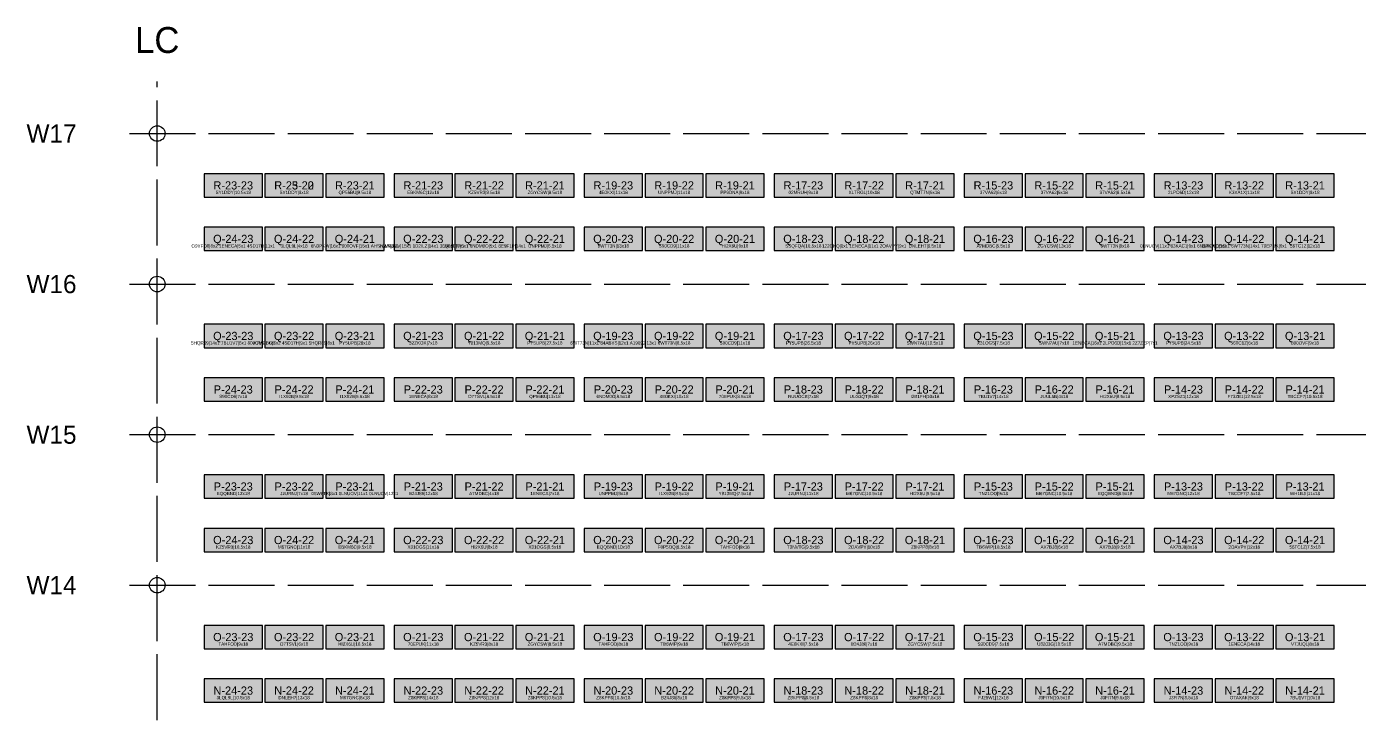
# Model space of a CAD drawing. Header units: metres. Extents: x 0 to 111, y -140 to 53.
# Drawn here: x 0.02 to 25.69, y -28.19 to -14.94 of the extents above; entities that cross this region are included whole.
import ezdxf
from ezdxf.enums import TextEntityAlignment as Align

# ---------------------------------------------------------------- set-up
doc = ezdxf.new("R2010")
doc.units = ezdxf.units.M
doc.linetypes.add('DASHED', pattern=[1.524, 1.27, -0.254])
for name, color, linetype in [('CROSS_AISLES', 4, 'Continuous'), ('LABELS', 7, 'Continuous'), ('RACK_L2', 7, 'Continuous'), ('STOCK_ONLY', 254, 'Continuous'), ('SUPPORT_POINTS', 8, 'Continuous'), ('WALKWAYS', 8, 'Continuous'), ('ZONE_A', 1, 'Continuous'), ('ZONE_B', 30, 'Continuous'), ('ZONE_C', 5, 'Continuous')]:
    doc.layers.add(name, color=color, linetype=linetype)

msp = doc.modelspace()

# ---------------------------------------------------------------- hatches: boundary and pattern name
at = {"layer": 'STOCK_ONLY'}
for points in [[(4.61, -18.226), (5.732, -18.226), (5.732, -17.775), (4.61, -17.775)], [(7.099, -18.226), (8.221, -18.226), (8.221, -17.775), (7.099, -17.775)], [(8.27, -18.226), (9.392, -18.226), (9.392, -17.775), (8.27, -17.775)], [(9.441, -18.226), (10.564, -18.226), (10.564, -17.775), (9.441, -17.775)], [(10.759, -18.226), (11.881, -18.226), (11.881, -17.775), (10.759, -17.775)], [(11.93, -18.226), (13.052, -18.226), (13.052, -17.775), (11.93, -17.775)], [(14.419, -18.226), (15.541, -18.226), (15.541, -17.775), (14.419, -17.775)], [(15.59, -18.226), (16.712, -18.226), (16.712, -17.775), (15.59, -17.775)], [(16.761, -18.226), (17.884, -18.226), (17.884, -17.775), (16.761, -17.775)], [(18.079, -18.226), (19.201, -18.226), (19.201, -17.775), (18.079, -17.775)], [(19.25, -18.226), (20.372, -18.226), (20.372, -17.775), (19.25, -17.775)], [(22.91, -18.226), (24.032, -18.226), (24.032, -17.775), (22.91, -17.775)], [(24.081, -18.226), (25.204, -18.226), (25.204, -17.775), (24.081, -17.775)], [(3.439, -19.257), (4.561, -19.257), (4.561, -18.806), (3.439, -18.806)], [(4.61, -19.257), (5.732, -19.257), (5.732, -18.806), (4.61, -18.806)], [(5.781, -19.257), (6.904, -19.257), (6.904, -18.806), (5.781, -18.806)], [(7.099, -19.257), (8.221, -19.257), (8.221, -18.806), (7.099, -18.806)], [(8.27, -19.257), (9.392, -19.257), (9.392, -18.806), (8.27, -18.806)], [(10.759, -19.257), (11.881, -19.257), (11.881, -18.806), (10.759, -18.806)], [(11.93, -19.257), (13.052, -19.257), (13.052, -18.806), (11.93, -18.806)], [(13.101, -19.257), (14.224, -19.257), (14.224, -18.806), (13.101, -18.806)], [(14.419, -19.257), (15.541, -19.257), (15.541, -18.806), (14.419, -18.806)], [(15.59, -19.257), (16.712, -19.257), (16.712, -18.806), (15.59, -18.806)], [(19.25, -19.257), (20.372, -19.257), (20.372, -18.806), (19.25, -18.806)], [(20.421, -19.257), (21.544, -19.257), (21.544, -18.806), (20.421, -18.806)], [(21.739, -19.257), (22.861, -19.257), (22.861, -18.806), (21.739, -18.806)], [(24.081, -19.257), (25.204, -19.257), (25.204, -18.806), (24.081, -18.806)], [(3.439, -21.126), (4.561, -21.126), (4.561, -20.675), (3.439, -20.675)], [(7.099, -21.126), (8.221, -21.126), (8.221, -20.675), (7.099, -20.675)], [(10.759, -21.126), (11.881, -21.126), (11.881, -20.675), (10.759, -20.675)], [(13.101, -21.126), (14.224, -21.126), (14.224, -20.675), (13.101, -20.675)], [(16.761, -21.126), (17.884, -21.126), (17.884, -20.675), (16.761, -20.675)], [(19.25, -21.126), (20.372, -21.126), (20.372, -20.675), (19.25, -20.675)], [(20.421, -21.126), (21.544, -21.126), (21.544, -20.675), (20.421, -20.675)], [(24.081, -21.126), (25.204, -21.126), (25.204, -20.675), (24.081, -20.675)], [(3.439, -22.157), (4.561, -22.157), (4.561, -21.706), (3.439, -21.706)], [(4.61, -22.157), (5.732, -22.157), (5.732, -21.706), (4.61, -21.706)], [(7.099, -22.157), (8.221, -22.157), (8.221, -21.706), (7.099, -21.706)], [(8.27, -22.157), (9.392, -22.157), (9.392, -21.706), (8.27, -21.706)], [(9.441, -22.157), (10.564, -22.157), (10.564, -21.706), (9.441, -21.706)], [(11.93, -22.157), (13.052, -22.157), (13.052, -21.706), (11.93, -21.706)], [(15.59, -22.157), (16.712, -22.157), (16.712, -21.706), (15.59, -21.706)], [(16.761, -22.157), (17.884, -22.157), (17.884, -21.706), (16.761, -21.706)], [(18.079, -22.157), (19.201, -22.157), (19.201, -21.706), (18.079, -21.706)], [(19.25, -22.157), (20.372, -22.157), (20.372, -21.706), (19.25, -21.706)], [(20.421, -22.157), (21.544, -22.157), (21.544, -21.706), (20.421, -21.706)], [(21.739, -22.157), (22.861, -22.157), (22.861, -21.706), (21.739, -21.706)], [(3.439, -24.026), (4.561, -24.026), (4.561, -23.575), (3.439, -23.575)], [(4.61, -24.026), (5.732, -24.026), (5.732, -23.575), (4.61, -23.575)], [(5.781, -24.026), (6.904, -24.026), (6.904, -23.575), (5.781, -23.575)], [(7.099, -24.026), (8.221, -24.026), (8.221, -23.575), (7.099, -23.575)], [(8.27, -24.026), (9.392, -24.026), (9.392, -23.575), (8.27, -23.575)], [(9.441, -24.026), (10.564, -24.026), (10.564, -23.575), (9.441, -23.575)], [(10.759, -24.026), (11.881, -24.026), (11.881, -23.575), (10.759, -23.575)], [(11.93, -24.026), (13.052, -24.026), (13.052, -23.575), (11.93, -23.575)], [(14.419, -24.026), (15.541, -24.026), (15.541, -23.575), (14.419, -23.575)], [(15.59, -24.026), (16.712, -24.026), (16.712, -23.575), (15.59, -23.575)], [(16.761, -24.026), (17.884, -24.026), (17.884, -23.575), (16.761, -23.575)], [(18.079, -24.026), (19.201, -24.026), (19.201, -23.575), (18.079, -23.575)], [(21.739, -24.026), (22.861, -24.026), (22.861, -23.575), (21.739, -23.575)], [(24.081, -24.026), (25.204, -24.026), (25.204, -23.575), (24.081, -23.575)], [(4.61, -25.057), (5.732, -25.057), (5.732, -24.606), (4.61, -24.606)], [(7.099, -25.057), (8.221, -25.057), (8.221, -24.606), (7.099, -24.606)], [(8.27, -25.057), (9.392, -25.057), (9.392, -24.606), (8.27, -24.606)], [(10.759, -25.057), (11.881, -25.057), (11.881, -24.606), (10.759, -24.606)], [(16.761, -25.057), (17.884, -25.057), (17.884, -24.606), (16.761, -24.606)], [(19.25, -25.057), (20.372, -25.057), (20.372, -24.606), (19.25, -24.606)], [(21.739, -25.057), (22.861, -25.057), (22.861, -24.606), (21.739, -24.606)], [(22.91, -25.057), (24.032, -25.057), (24.032, -24.606), (22.91, -24.606)], [(3.439, -26.926), (4.561, -26.926), (4.561, -26.475), (3.439, -26.475)], [(4.61, -26.926), (5.732, -26.926), (5.732, -26.475), (4.61, -26.475)], [(7.099, -26.926), (8.221, -26.926), (8.221, -26.475), (7.099, -26.475)], [(8.27, -26.926), (9.392, -26.926), (9.392, -26.475), (8.27, -26.475)], [(9.441, -26.926), (10.564, -26.926), (10.564, -26.475), (9.441, -26.475)], [(10.759, -26.926), (11.881, -26.926), (11.881, -26.475), (10.759, -26.475)], [(11.93, -26.926), (13.052, -26.926), (13.052, -26.475), (11.93, -26.475)], [(13.101, -26.926), (14.224, -26.926), (14.224, -26.475), (13.101, -26.475)], [(15.59, -26.926), (16.712, -26.926), (16.712, -26.475), (15.59, -26.475)], [(21.739, -26.926), (22.861, -26.926), (22.861, -26.475), (21.739, -26.475)], [(22.91, -26.926), (24.032, -26.926), (24.032, -26.475), (22.91, -26.475)], [(24.081, -26.926), (25.204, -26.926), (25.204, -26.475), (24.081, -26.475)], [(4.61, -27.957), (5.732, -27.957), (5.732, -27.506), (4.61, -27.506)], [(5.781, -27.957), (6.904, -27.957), (6.904, -27.506), (5.781, -27.506)], [(7.099, -27.957), (8.221, -27.957), (8.221, -27.506), (7.099, -27.506)], [(8.27, -27.957), (9.392, -27.957), (9.392, -27.506), (8.27, -27.506)], [(9.441, -27.957), (10.564, -27.957), (10.564, -27.506), (9.441, -27.506)], [(11.93, -27.957), (13.052, -27.957), (13.052, -27.506), (11.93, -27.506)], [(13.101, -27.957), (14.224, -27.957), (14.224, -27.506), (13.101, -27.506)], [(15.59, -27.957), (16.712, -27.957), (16.712, -27.506), (15.59, -27.506)], [(16.761, -27.957), (17.884, -27.957), (17.884, -27.506), (16.761, -27.506)], [(18.079, -27.957), (19.201, -27.957), (19.201, -27.506), (18.079, -27.506)], [(19.25, -27.957), (20.372, -27.957), (20.372, -27.506), (19.25, -27.506)], [(22.91, -27.957), (24.032, -27.957), (24.032, -27.506), (22.91, -27.506)], [(24.081, -27.957), (25.204, -27.957), (25.204, -27.506), (24.081, -27.506)]]:
    msp.add_hatch(color=254, dxfattribs=at).paths.add_polyline_path(points)
at = {"layer": 'ZONE_A'}
for points in [[(13.101, -18.226), (14.224, -18.226), (14.224, -17.775), (13.101, -17.775)], [(20.421, -18.226), (21.544, -18.226), (21.544, -17.775), (20.421, -17.775)], [(9.441, -21.126), (10.564, -21.126), (10.564, -20.675), (9.441, -20.675)], [(14.419, -21.126), (15.541, -21.126), (15.541, -20.675), (14.419, -20.675)], [(15.59, -21.126), (16.712, -21.126), (16.712, -20.675), (15.59, -20.675)], [(24.081, -22.157), (25.204, -22.157), (25.204, -21.706), (24.081, -21.706)], [(15.59, -25.057), (16.712, -25.057), (16.712, -24.606), (15.59, -24.606)], [(18.079, -25.057), (19.201, -25.057), (19.201, -24.606), (18.079, -24.606)], [(10.759, -27.957), (11.881, -27.957), (11.881, -27.506), (10.759, -27.506)], [(14.419, -27.957), (15.541, -27.957), (15.541, -27.506), (14.419, -27.506)], [(20.421, -27.957), (21.544, -27.957), (21.544, -27.506), (20.421, -27.506)]]:
    msp.add_hatch(color=1, dxfattribs=at).paths.add_polyline_path(points)
at = {"layer": 'ZONE_B'}
for points in [[(3.439, -18.226), (4.561, -18.226), (4.561, -17.775), (3.439, -17.775)], [(5.781, -18.226), (6.904, -18.226), (6.904, -17.775), (5.781, -17.775)], [(21.739, -18.226), (22.861, -18.226), (22.861, -17.775), (21.739, -17.775)], [(9.441, -19.257), (10.564, -19.257), (10.564, -18.806), (9.441, -18.806)], [(4.61, -21.126), (5.732, -21.126), (5.732, -20.675), (4.61, -20.675)], [(5.781, -21.126), (6.904, -21.126), (6.904, -20.675), (5.781, -20.675)], [(8.27, -21.126), (9.392, -21.126), (9.392, -20.675), (8.27, -20.675)], [(21.739, -21.126), (22.861, -21.126), (22.861, -20.675), (21.739, -20.675)], [(22.91, -21.126), (24.032, -21.126), (24.032, -20.675), (22.91, -20.675)], [(10.759, -22.157), (11.881, -22.157), (11.881, -21.706), (10.759, -21.706)], [(13.101, -22.157), (14.224, -22.157), (14.224, -21.706), (13.101, -21.706)], [(13.101, -24.026), (14.224, -24.026), (14.224, -23.575), (13.101, -23.575)], [(19.25, -24.026), (20.372, -24.026), (20.372, -23.575), (19.25, -23.575)], [(20.421, -24.026), (21.544, -24.026), (21.544, -23.575), (20.421, -23.575)], [(22.91, -24.026), (24.032, -24.026), (24.032, -23.575), (22.91, -23.575)], [(3.439, -25.057), (4.561, -25.057), (4.561, -24.606), (3.439, -24.606)], [(9.441, -25.057), (10.564, -25.057), (10.564, -24.606), (9.441, -24.606)], [(13.101, -25.057), (14.224, -25.057), (14.224, -24.606), (13.101, -24.606)], [(14.419, -25.057), (15.541, -25.057), (15.541, -24.606), (14.419, -24.606)], [(20.421, -25.057), (21.544, -25.057), (21.544, -24.606), (20.421, -24.606)], [(24.081, -25.057), (25.204, -25.057), (25.204, -24.606), (24.081, -24.606)], [(5.781, -26.926), (6.904, -26.926), (6.904, -26.475), (5.781, -26.475)], [(14.419, -26.926), (15.541, -26.926), (15.541, -26.475), (14.419, -26.475)], [(16.761, -26.926), (17.884, -26.926), (17.884, -26.475), (16.761, -26.475)], [(19.25, -26.926), (20.372, -26.926), (20.372, -26.475), (19.25, -26.475)], [(20.421, -26.926), (21.544, -26.926), (21.544, -26.475), (20.421, -26.475)], [(3.439, -27.957), (4.561, -27.957), (4.561, -27.506), (3.439, -27.506)], [(21.739, -27.957), (22.861, -27.957), (22.861, -27.506), (21.739, -27.506)]]:
    msp.add_hatch(color=30, dxfattribs=at).paths.add_polyline_path(points)
at = {"layer": 'ZONE_C'}
for points in [[(16.761, -19.257), (17.884, -19.257), (17.884, -18.806), (16.761, -18.806)], [(18.079, -19.257), (19.201, -19.257), (19.201, -18.806), (18.079, -18.806)], [(22.91, -19.257), (24.032, -19.257), (24.032, -18.806), (22.91, -18.806)], [(11.93, -21.126), (13.052, -21.126), (13.052, -20.675), (11.93, -20.675)], [(18.079, -21.126), (19.201, -21.126), (19.201, -20.675), (18.079, -20.675)], [(5.781, -22.157), (6.904, -22.157), (6.904, -21.706), (5.781, -21.706)], [(14.419, -22.157), (15.541, -22.157), (15.541, -21.706), (14.419, -21.706)], [(22.91, -22.157), (24.032, -22.157), (24.032, -21.706), (22.91, -21.706)], [(5.781, -25.057), (6.904, -25.057), (6.904, -24.606), (5.781, -24.606)], [(11.93, -25.057), (13.052, -25.057), (13.052, -24.606), (11.93, -24.606)], [(18.079, -26.926), (19.201, -26.926), (19.201, -26.475), (18.079, -26.475)]]:
    msp.add_hatch(color=5, dxfattribs=at).paths.add_polyline_path(points)

# ---------------------------------------------------------------- linework, layer by layer
at = {"layer": 'CROSS_AISLES', "linetype": 'DASHED'}
msp.add_line((2.536, -66.4), (2.536, -16), dxfattribs=at)
at = {"layer": 'RACK_L2'}
for points in [[(3.439, -18.226), (4.561, -18.226), (4.561, -17.775), (3.439, -17.775)], [(4.61, -18.226), (5.732, -18.226), (5.732, -17.775), (4.61, -17.775)], [(4.61, -18.226), (5.732, -18.226), (5.732, -17.775), (4.61, -17.775)], [(5.781, -18.226), (6.904, -18.226), (6.904, -17.775), (5.781, -17.775)], [(7.099, -18.226), (8.221, -18.226), (8.221, -17.775), (7.099, -17.775)], [(8.27, -18.226), (9.392, -18.226), (9.392, -17.775), (8.27, -17.775)], [(9.441, -18.226), (10.564, -18.226), (10.564, -17.775), (9.441, -17.775)], [(10.759, -18.226), (11.881, -18.226), (11.881, -17.775), (10.759, -17.775)], [(11.93, -18.226), (13.052, -18.226), (13.052, -17.775), (11.93, -17.775)], [(13.101, -18.226), (14.224, -18.226), (14.224, -17.775), (13.101, -17.775)], [(14.419, -18.226), (15.541, -18.226), (15.541, -17.775), (14.419, -17.775)], [(15.59, -18.226), (16.712, -18.226), (16.712, -17.775), (15.59, -17.775)], [(16.761, -18.226), (17.884, -18.226), (17.884, -17.775), (16.761, -17.775)], [(18.079, -18.226), (19.201, -18.226), (19.201, -17.775), (18.079, -17.775)], [(19.25, -18.226), (20.372, -18.226), (20.372, -17.775), (19.25, -17.775)], [(20.421, -18.226), (21.544, -18.226), (21.544, -17.775), (20.421, -17.775)], [(21.739, -18.226), (22.861, -18.226), (22.861, -17.775), (21.739, -17.775)], [(22.91, -18.226), (24.032, -18.226), (24.032, -17.775), (22.91, -17.775)], [(24.081, -18.226), (25.204, -18.226), (25.204, -17.775), (24.081, -17.775)], [(3.439, -19.257), (4.561, -19.257), (4.561, -18.806), (3.439, -18.806)], [(4.61, -19.257), (5.732, -19.257), (5.732, -18.806), (4.61, -18.806)], [(5.781, -19.257), (6.904, -19.257), (6.904, -18.806), (5.781, -18.806)], [(7.099, -19.257), (8.221, -19.257), (8.221, -18.806), (7.099, -18.806)], [(8.27, -19.257), (9.392, -19.257), (9.392, -18.806), (8.27, -18.806)], [(9.441, -19.257), (10.564, -19.257), (10.564, -18.806), (9.441, -18.806)], [(10.759, -19.257), (11.881, -19.257), (11.881, -18.806), (10.759, -18.806)], [(11.93, -19.257), (13.052, -19.257), (13.052, -18.806), (11.93, -18.806)], [(13.101, -19.257), (14.224, -19.257), (14.224, -18.806), (13.101, -18.806)], [(14.419, -19.257), (15.541, -19.257), (15.541, -18.806), (14.419, -18.806)], [(15.59, -19.257), (16.712, -19.257), (16.712, -18.806), (15.59, -18.806)], [(16.761, -19.257), (17.884, -19.257), (17.884, -18.806), (16.761, -18.806)], [(18.079, -19.257), (19.201, -19.257), (19.201, -18.806), (18.079, -18.806)], [(19.25, -19.257), (20.372, -19.257), (20.372, -18.806), (19.25, -18.806)], [(20.421, -19.257), (21.544, -19.257), (21.544, -18.806), (20.421, -18.806)], [(21.739, -19.257), (22.861, -19.257), (22.861, -18.806), (21.739, -18.806)], [(22.91, -19.257), (24.032, -19.257), (24.032, -18.806), (22.91, -18.806)], [(24.081, -19.257), (25.204, -19.257), (25.204, -18.806), (24.081, -18.806)], [(3.439, -21.126), (4.561, -21.126), (4.561, -20.675), (3.439, -20.675)], [(4.61, -21.126), (5.732, -21.126), (5.732, -20.675), (4.61, -20.675)], [(5.781, -21.126), (6.904, -21.126), (6.904, -20.675), (5.781, -20.675)], [(7.099, -21.126), (8.221, -21.126), (8.221, -20.675), (7.099, -20.675)], [(8.27, -21.126), (9.392, -21.126), (9.392, -20.675), (8.27, -20.675)], [(9.441, -21.126), (10.564, -21.126), (10.564, -20.675), (9.441, -20.675)], [(10.759, -21.126), (11.881, -21.126), (11.881, -20.675), (10.759, -20.675)], [(11.93, -21.126), (13.052, -21.126), (13.052, -20.675), (11.93, -20.675)], [(13.101, -21.126), (14.224, -21.126), (14.224, -20.675), (13.101, -20.675)], [(14.419, -21.126), (15.541, -21.126), (15.541, -20.675), (14.419, -20.675)], [(15.59, -21.126), (16.712, -21.126), (16.712, -20.675), (15.59, -20.675)], [(16.761, -21.126), (17.884, -21.126), (17.884, -20.675), (16.761, -20.675)], [(18.079, -21.126), (19.201, -21.126), (19.201, -20.675), (18.079, -20.675)], [(19.25, -21.126), (20.372, -21.126), (20.372, -20.675), (19.25, -20.675)], [(20.421, -21.126), (21.544, -21.126), (21.544, -20.675), (20.421, -20.675)], [(21.739, -21.126), (22.861, -21.126), (22.861, -20.675), (21.739, -20.675)], [(22.91, -21.126), (24.032, -21.126), (24.032, -20.675), (22.91, -20.675)], [(24.081, -21.126), (25.204, -21.126), (25.204, -20.675), (24.081, -20.675)], [(3.439, -22.157), (4.561, -22.157), (4.561, -21.706), (3.439, -21.706)], [(4.61, -22.157), (5.732, -22.157), (5.732, -21.706), (4.61, -21.706)], [(5.781, -22.157), (6.904, -22.157), (6.904, -21.706), (5.781, -21.706)], [(7.099, -22.157), (8.221, -22.157), (8.221, -21.706), (7.099, -21.706)], [(8.27, -22.157), (9.392, -22.157), (9.392, -21.706), (8.27, -21.706)], [(9.441, -22.157), (10.564, -22.157), (10.564, -21.706), (9.441, -21.706)], [(10.759, -22.157), (11.881, -22.157), (11.881, -21.706), (10.759, -21.706)], [(11.93, -22.157), (13.052, -22.157), (13.052, -21.706), (11.93, -21.706)], [(13.101, -22.157), (14.224, -22.157), (14.224, -21.706), (13.101, -21.706)], [(14.419, -22.157), (15.541, -22.157), (15.541, -21.706), (14.419, -21.706)], [(15.59, -22.157), (16.712, -22.157), (16.712, -21.706), (15.59, -21.706)], [(16.761, -22.157), (17.884, -22.157), (17.884, -21.706), (16.761, -21.706)], [(18.079, -22.157), (19.201, -22.157), (19.201, -21.706), (18.079, -21.706)], [(19.25, -22.157), (20.372, -22.157), (20.372, -21.706), (19.25, -21.706)], [(20.421, -22.157), (21.544, -22.157), (21.544, -21.706), (20.421, -21.706)], [(21.739, -22.157), (22.861, -22.157), (22.861, -21.706), (21.739, -21.706)], [(22.91, -22.157), (24.032, -22.157), (24.032, -21.706), (22.91, -21.706)], [(24.081, -22.157), (25.204, -22.157), (25.204, -21.706), (24.081, -21.706)], [(3.439, -24.026), (4.561, -24.026), (4.561, -23.575), (3.439, -23.575)], [(4.61, -24.026), (5.732, -24.026), (5.732, -23.575), (4.61, -23.575)], [(5.781, -24.026), (6.904, -24.026), (6.904, -23.575), (5.781, -23.575)], [(7.099, -24.026), (8.221, -24.026), (8.221, -23.575), (7.099, -23.575)], [(8.27, -24.026), (9.392, -24.026), (9.392, -23.575), (8.27, -23.575)], [(9.441, -24.026), (10.564, -24.026), (10.564, -23.575), (9.441, -23.575)], [(10.759, -24.026), (11.881, -24.026), (11.881, -23.575), (10.759, -23.575)], [(11.93, -24.026), (13.052, -24.026), (13.052, -23.575), (11.93, -23.575)], [(13.101, -24.026), (14.224, -24.026), (14.224, -23.575), (13.101, -23.575)], [(14.419, -24.026), (15.541, -24.026), (15.541, -23.575), (14.419, -23.575)], [(15.59, -24.026), (16.712, -24.026), (16.712, -23.575), (15.59, -23.575)], [(16.761, -24.026), (17.884, -24.026), (17.884, -23.575), (16.761, -23.575)], [(18.079, -24.026), (19.201, -24.026), (19.201, -23.575), (18.079, -23.575)], [(19.25, -24.026), (20.372, -24.026), (20.372, -23.575), (19.25, -23.575)], [(20.421, -24.026), (21.544, -24.026), (21.544, -23.575), (20.421, -23.575)], [(21.739, -24.026), (22.861, -24.026), (22.861, -23.575), (21.739, -23.575)], [(22.91, -24.026), (24.032, -24.026), (24.032, -23.575), (22.91, -23.575)], [(24.081, -24.026), (25.204, -24.026), (25.204, -23.575), (24.081, -23.575)], [(3.439, -25.057), (4.561, -25.057), (4.561, -24.606), (3.439, -24.606)], [(4.61, -25.057), (5.732, -25.057), (5.732, -24.606), (4.61, -24.606)], [(5.781, -25.057), (6.904, -25.057), (6.904, -24.606), (5.781, -24.606)], [(7.099, -25.057), (8.221, -25.057), (8.221, -24.606), (7.099, -24.606)], [(8.27, -25.057), (9.392, -25.057), (9.392, -24.606), (8.27, -24.606)], [(9.441, -25.057), (10.564, -25.057), (10.564, -24.606), (9.441, -24.606)], [(10.759, -25.057), (11.881, -25.057), (11.881, -24.606), (10.759, -24.606)], [(11.93, -25.057), (13.052, -25.057), (13.052, -24.606), (11.93, -24.606)], [(13.101, -25.057), (14.224, -25.057), (14.224, -24.606), (13.101, -24.606)], [(14.419, -25.057), (15.541, -25.057), (15.541, -24.606), (14.419, -24.606)], [(15.59, -25.057), (16.712, -25.057), (16.712, -24.606), (15.59, -24.606)], [(16.761, -25.057), (17.884, -25.057), (17.884, -24.606), (16.761, -24.606)], [(18.079, -25.057), (19.201, -25.057), (19.201, -24.606), (18.079, -24.606)], [(19.25, -25.057), (20.372, -25.057), (20.372, -24.606), (19.25, -24.606)], [(20.421, -25.057), (21.544, -25.057), (21.544, -24.606), (20.421, -24.606)], [(21.739, -25.057), (22.861, -25.057), (22.861, -24.606), (21.739, -24.606)], [(22.91, -25.057), (24.032, -25.057), (24.032, -24.606), (22.91, -24.606)], [(24.081, -25.057), (25.204, -25.057), (25.204, -24.606), (24.081, -24.606)], [(3.439, -26.926), (4.561, -26.926), (4.561, -26.475), (3.439, -26.475)], [(4.61, -26.926), (5.732, -26.926), (5.732, -26.475), (4.61, -26.475)], [(5.781, -26.926), (6.904, -26.926), (6.904, -26.475), (5.781, -26.475)], [(7.099, -26.926), (8.221, -26.926), (8.221, -26.475), (7.099, -26.475)], [(8.27, -26.926), (9.392, -26.926), (9.392, -26.475), (8.27, -26.475)], [(9.441, -26.926), (10.564, -26.926), (10.564, -26.475), (9.441, -26.475)], [(10.759, -26.926), (11.881, -26.926), (11.881, -26.475), (10.759, -26.475)], [(11.93, -26.926), (13.052, -26.926), (13.052, -26.475), (11.93, -26.475)], [(13.101, -26.926), (14.224, -26.926), (14.224, -26.475), (13.101, -26.475)], [(14.419, -26.926), (15.541, -26.926), (15.541, -26.475), (14.419, -26.475)], [(15.59, -26.926), (16.712, -26.926), (16.712, -26.475), (15.59, -26.475)], [(16.761, -26.926), (17.884, -26.926), (17.884, -26.475), (16.761, -26.475)], [(18.079, -26.926), (19.201, -26.926), (19.201, -26.475), (18.079, -26.475)], [(19.25, -26.926), (20.372, -26.926), (20.372, -26.475), (19.25, -26.475)], [(20.421, -26.926), (21.544, -26.926), (21.544, -26.475), (20.421, -26.475)], [(21.739, -26.926), (22.861, -26.926), (22.861, -26.475), (21.739, -26.475)], [(22.91, -26.926), (24.032, -26.926), (24.032, -26.475), (22.91, -26.475)], [(24.081, -26.926), (25.204, -26.926), (25.204, -26.475), (24.081, -26.475)], [(3.439, -27.957), (4.561, -27.957), (4.561, -27.506), (3.439, -27.506)], [(4.61, -27.957), (5.732, -27.957), (5.732, -27.506), (4.61, -27.506)], [(5.781, -27.957), (6.904, -27.957), (6.904, -27.506), (5.781, -27.506)], [(7.099, -27.957), (8.221, -27.957), (8.221, -27.506), (7.099, -27.506)], [(8.27, -27.957), (9.392, -27.957), (9.392, -27.506), (8.27, -27.506)], [(9.441, -27.957), (10.564, -27.957), (10.564, -27.506), (9.441, -27.506)], [(10.759, -27.957), (11.881, -27.957), (11.881, -27.506), (10.759, -27.506)], [(11.93, -27.957), (13.052, -27.957), (13.052, -27.506), (11.93, -27.506)], [(13.101, -27.957), (14.224, -27.957), (14.224, -27.506), (13.101, -27.506)], [(14.419, -27.957), (15.541, -27.957), (15.541, -27.506), (14.419, -27.506)], [(15.59, -27.957), (16.712, -27.957), (16.712, -27.506), (15.59, -27.506)], [(16.761, -27.957), (17.884, -27.957), (17.884, -27.506), (16.761, -27.506)], [(18.079, -27.957), (19.201, -27.957), (19.201, -27.506), (18.079, -27.506)], [(19.25, -27.957), (20.372, -27.957), (20.372, -27.506), (19.25, -27.506)], [(20.421, -27.957), (21.544, -27.957), (21.544, -27.506), (20.421, -27.506)], [(21.739, -27.957), (22.861, -27.957), (22.861, -27.506), (21.739, -27.506)], [(22.91, -27.957), (24.032, -27.957), (24.032, -27.506), (22.91, -27.506)], [(24.081, -27.957), (25.204, -27.957), (25.204, -27.506), (24.081, -27.506)]]:
    msp.add_lwpolyline(points, close=True, dxfattribs=at)
at = {"layer": 'SUPPORT_POINTS'}
for centre in [(2.536, -17.001), (2.536, -19.901), (2.536, -22.801), (2.536, -25.701)]:
    msp.add_circle(centre, 0.15, dxfattribs=at)
at = {"layer": 'WALKWAYS', "linetype": 'DASHED'}
for p, q in [((2, -17.001), (48.456, -17.001)), ((2, -19.901), (48.456, -19.901)), ((2, -22.801), (48.456, -22.801)), ((2, -25.701), (48.456, -25.701))]:
    msp.add_line(p, q, dxfattribs=at)

# ---------------------------------------------------------------- texts
at = {"layer": 'CROSS_AISLES'}
msp.add_text('LC', height=0.5, dxfattribs=at).set_placement((2.536, -15.2), align=Align.MIDDLE_CENTER)
at = {"layer": 'LABELS'}
for s, height, p in [('R-23-23', 0.1579, (4, -18)), ('R-23-22', 0.1579, (5.171, -18)), ('R-25-20', 0.1579, (5.171, -18)), ('R-23-21', 0.1579, (6.342, -18)), ('R-21-23', 0.1579, (7.66, -18)), ('R-21-22', 0.1579, (8.831, -18)), ('R-21-21', 0.1579, (10.002, -18)), ('R-19-23', 0.1579, (11.32, -18)), ('R-19-22', 0.1579, (12.491, -18)), ('R-19-21', 0.1579, (13.662, -18)), ('R-17-23', 0.1579, (14.98, -18)), ('R-17-22', 0.1579, (16.151, -18)), ('R-17-21', 0.1579, (17.322, -18)), ('R-15-23', 0.1579, (18.64, -18)), ('R-15-22', 0.1579, (19.811, -18)), ('R-15-21', 0.1579, (20.982, -18)), ('R-13-23', 0.1579, (22.3, -18)), ('R-13-22', 0.1579, (23.471, -18)), ('R-13-21', 0.1579, (24.642, -18)), ('SY1DDY|10.5x18', 0.06314, (4, -18.135)), ('SY1DDY|9x18', 0.06314, (5.171, -18.135)), ('QP56BU|9.5x18', 0.06314, (6.342, -18.135)), ('EBKM6C|12x18', 0.06314, (7.66, -18.135)), ('KZ5VR3|8.5x18', 0.06314, (8.831, -18.135)), ('ZGYCSW|8.5x18', 0.06314, (10.002, -18.135)), ('4E0KXI|11x18', 0.06314, (11.32, -18.135)), ('UNPPMJ|11x18', 0.06314, (12.491, -18.135)), ('PP9DNA|9x18', 0.06314, (13.662, -18.135)), ('02MRUH|9x18', 0.06314, (14.98, -18.135)), ('XLTRGL|10x18', 0.06314, (16.151, -18.135)), ('QTMT7N|6x18', 0.06314, (17.322, -18.135)), ('37VA62|6x18', 0.06314, (18.64, -18.135)), ('37VA62|6x18', 0.06314, (19.811, -18.135)), ('37VA62|8.5x18', 0.06314, (20.982, -18.135)), ('2LPO6D|12x18', 0.06314, (22.3, -18.135)), ('K3YA1X|11x18', 0.06314, (23.471, -18.135)), ('SY1DDY|9x18', 0.06314, (24.642, -18.135)), ('Q-24-23', 0.1579, (4, -19.031)), ('Q-24-22', 0.1579, (5.171, -19.031)), ('Q-24-21', 0.1579, (6.342, -19.031)), ('Q-22-23', 0.1579, (7.66, -19.031)), ('Q-22-22', 0.1579, (8.831, -19.031)), ('Q-22-21', 0.1579, (10.002, -19.031)), ('Q-20-23', 0.1579, (11.32, -19.031)), ('Q-20-22', 0.1579, (12.491, -19.031)), ('Q-20-21', 0.1579, (13.662, -19.031)), ('Q-18-23', 0.1579, (14.98, -19.031)), ('Q-18-22', 0.1579, (16.151, -19.031)), ('Q-18-21', 0.1579, (17.322, -19.031)), ('Q-16-23', 0.1579, (18.64, -19.031)), ('Q-16-22', 0.1579, (19.811, -19.031)), ('Q-16-21', 0.1579, (20.982, -19.031)), ('Q-14-23', 0.1579, (22.3, -19.031)), ('Q-14-22', 0.1579, (23.471, -19.031)), ('Q-14-21', 0.1579, (24.642, -19.031)), ('O9YFO8|8x2 1ENECA|5x1 4SD17H|11x1', 0.06314, (4, -19.166)), ('3LQL9L|4x18', 0.06314, (5.171, -19.166)), ('6N3PKW|16x1 800OVF|15x1 AHSNWF|8x1', 0.06314, (6.342, -19.166)), ('0LNUOV|15x1 1D2ILZ|14x1 3LQL9L|6x1', 0.06314, (7.66, -19.166)), ('5MNTT7|5x1 6NDM0O|5x1 8E9F1P|14x1', 0.06314, (8.831, -19.166)), ('UNPPMJ|6.5x18', 0.06314, (10.002, -19.166)), ('6WT73N|13x18', 0.06314, (11.32, -19.166)), ('S90CD9|11x18', 0.06314, (12.491, -19.166)), ('HI2X6U|9x18', 0.06314, (13.662, -19.166)), ('SSQFQA|10.5x18', 0.06314, (14.98, -19.166)), ('122OKQ|8x1 1ENECA|11x1 2OAVPY|9x1', 0.06314, (16.151, -19.166)), ('DNLEH7|8.5x18', 0.06314, (17.322, -19.166)), ('A7MDBC|5.5x18', 0.06314, (18.64, -19.166)), ('ZGYCSW|13x18', 0.06314, (19.811, -19.166)), ('6WT73N|8x18', 0.06314, (20.982, -19.166)), ('0LNUOV|11x1 63KAC1|9x1 6N3PKW|15x1', 0.06314, (22.3, -19.166)), ('2LPO6D|15x1 6WT73N|14x1 70EPUK|6x1', 0.06314, (23.471, -19.166)), ('56TC1Z|12x18', 0.06314, (24.642, -19.166)), ('5HQR89|14x1 7BU1V7|6x1 800OVF|14x1', 0.06314, (4, -21.035)), ('Q-23-23', 0.1579, (4, -20.9)), ('A7MDBC|6x2 4SD17H|9x1 5HQR89|8x1', 0.06314, (5.171, -21.035)), ('Q-23-22', 0.1579, (5.171, -20.9)), ('Q-23-21', 0.1579, (6.342, -20.9)), ('PY5UPB|28x18', 0.06314, (6.342, -21.035)), ('Q-21-23', 0.1579, (7.66, -20.9)), ('32ZKOX|7x18', 0.06314, (7.66, -21.035)), ('Q-21-22', 0.1579, (8.831, -20.9)), ('Y813MQ|9.5x18', 0.06314, (8.831, -21.035)), ('Q-21-21', 0.1579, (10.002, -20.9)), ('PY5UPB|27.5x18', 0.06314, (10.002, -21.035)), ('6WT73N|11x1 84ABYS|12x1 A19092|13x1', 0.06314, (11.32, -21.035)), ('Q-19-23', 0.1579, (11.32, -20.9)), ('Q-19-22', 0.1579, (12.491, -20.9)), ('6WT73N|8.5x18', 0.06314, (12.491, -21.035)), ('Q-19-21', 0.1579, (13.662, -20.9)), ('S90CD9|11x18', 0.06314, (13.662, -21.035)), ('Q-17-23', 0.1579, (14.98, -20.9)), ('PY5UPB|26.5x18', 0.06314, (14.98, -21.035)), ('Q-17-22', 0.1579, (16.151, -20.9)), ('PY5UPB|26x18', 0.06314, (16.151, -21.035)), ('Q-17-21', 0.1579, (17.322, -20.9)), ('SWN7AU|10.5x18', 0.06314, (17.322, -21.035)), ('Q-15-23', 0.1579, (18.64, -20.9)), ('X31OGS|7.5x18', 0.06314, (18.64, -21.035)), ('Q-15-22', 0.1579, (19.811, -20.9)), ('SWN7AU|7x18', 0.06314, (19.811, -21.035)), ('1ENECA|16x1 2LPO6D|15x1 2Z7ZEP|7x1', 0.06314, (20.982, -21.035)), ('Q-15-21', 0.1579, (20.982, -20.9)), ('Q-13-23', 0.1579, (22.3, -20.9)), ('PY5UPB|24.5x18', 0.06314, (22.3, -21.035)), ('Q-13-22', 0.1579, (23.471, -20.9)), ('56TC1Z|6x18', 0.06314, (23.471, -21.035)), ('Q-13-21', 0.1579, (24.642, -20.9)), ('800OVF|9x18', 0.06314, (24.642, -21.035)), ('P-24-23', 0.1579, (4, -21.931)), ('S90CD9|7x18', 0.06314, (4, -22.066)), ('P-24-22', 0.1579, (5.171, -21.931)), ('I1X92B|9.5x18', 0.06314, (5.171, -22.066)), ('P-24-21', 0.1579, (6.342, -21.931)), ('I1X92B|5.5x18', 0.06314, (6.342, -22.066)), ('P-22-23', 0.1579, (7.66, -21.931)), ('1ENECA|8x18', 0.06314, (7.66, -22.066)), ('P-22-22', 0.1579, (8.831, -21.931)), ('O7TSVL|8.5x18', 0.06314, (8.831, -22.066)), ('P-22-21', 0.1579, (10.002, -21.931)), ('QP56BU|13x18', 0.06314, (10.002, -22.066)), ('P-20-23', 0.1579, (11.32, -21.931)), ('6NDM0O|8.5x18', 0.06314, (11.32, -22.066)), ('P-20-22', 0.1579, (12.491, -21.931)), ('4E0KXI|10x18', 0.06314, (12.491, -22.066)), ('P-20-21', 0.1579, (13.662, -21.931)), ('70EPUK|8.5x18', 0.06314, (13.662, -22.066)), ('P-18-23', 0.1579, (14.98, -21.931)), ('RUUOCB|7x18', 0.06314, (14.98, -22.066)), ('P-18-22', 0.1579, (16.151, -21.931)), ('ULG3QT|9x18', 0.06314, (16.151, -22.066)), ('P-18-21', 0.1579, (17.322, -21.931)), ('I2B1FH|10x18', 0.06314, (17.322, -22.066)), ('P-16-23', 0.1579, (18.64, -21.931)), ('7BU1V7|14x18', 0.06314, (18.64, -22.066)), ('P-16-22', 0.1579, (19.811, -21.931)), ('JUUL5B|4x18', 0.06314, (19.811, -22.066)), ('P-16-21', 0.1579, (20.982, -21.931)), ('HI2X6U|9.5x18', 0.06314, (20.982, -22.066)), ('P-14-23', 0.1579, (22.3, -21.931)), ('XPZSZ1|12x18', 0.06314, (22.3, -22.066)), ('P-14-22', 0.1579, (23.471, -21.931)), ('F73ZE1|12.5x18', 0.06314, (23.471, -22.066)), ('P-14-21', 0.1579, (24.642, -21.931)), ('TBCCF7|10.5x18', 0.06314, (24.642, -22.066)), ('P-23-23', 0.1579, (4, -23.8)), ('P-23-22', 0.1579, (5.171, -23.8)), ('P-23-21', 0.1579, (6.342, -23.8)), ('P-21-23', 0.1579, (7.66, -23.8)), ('P-21-22', 0.1579, (8.831, -23.8)), ('P-21-21', 0.1579, (10.002, -23.8)), ('P-19-23', 0.1579, (11.32, -23.8)), ('P-19-22', 0.1579, (12.491, -23.8)), ('P-19-21', 0.1579, (13.662, -23.8)), ('P-17-23', 0.1579, (14.98, -23.8)), ('P-17-22', 0.1579, (16.151, -23.8)), ('P-17-21', 0.1579, (17.322, -23.8)), ('P-15-23', 0.1579, (18.64, -23.8)), ('P-15-22', 0.1579, (19.811, -23.8)), ('P-15-21', 0.1579, (20.982, -23.8)), ('P-13-23', 0.1579, (22.3, -23.8)), ('P-13-22', 0.1579, (23.471, -23.8)), ('P-13-21', 0.1579, (24.642, -23.8)), ('EQQBND|12x18', 0.06314, (4, -23.935)), ('J2URNJ|7x18', 0.06314, (5.171, -23.935)), ('05W6TK|8x1 0LNUOV|11x1 0LNUOV|12x1', 0.06314, (6.342, -23.935)), ('B24J86|12x18', 0.06314, (7.66, -23.935)), ('A7MDBC|4x18', 0.06314, (8.831, -23.935)), ('1ENECA|7x18', 0.06314, (10.002, -23.935)), ('UNPPMJ|9x18', 0.06314, (11.32, -23.935)), ('I1X92B|8.5x18', 0.06314, (12.491, -23.935)), ('Y813MQ|7.5x18', 0.06314, (13.662, -23.935)), ('J2URNJ|11x18', 0.06314, (14.98, -23.935)), ('M67GNC|10.5x18', 0.06314, (16.151, -23.935)), ('HI2X6U|9.5x18', 0.06314, (17.322, -23.935)), ('TNZ1OO|9x18', 0.06314, (18.64, -23.935)), ('M67GNC|10.5x18', 0.06314, (19.811, -23.935)), ('EQQBND|8.5x18', 0.06314, (20.982, -23.935)), ('M67GNC|12x18', 0.06314, (22.3, -23.935)), ('TBCCF7|7.5x18', 0.06314, (23.471, -23.935)), ('WH1BJI|11x18', 0.06314, (24.642, -23.935)), ('O-24-23', 0.1579, (4, -24.831)), ('O-24-22', 0.1579, (5.171, -24.831)), ('O-24-21', 0.1579, (6.342, -24.831)), ('O-22-23', 0.1579, (7.66, -24.831)), ('O-22-22', 0.1579, (8.831, -24.831)), ('O-22-21', 0.1579, (10.002, -24.831)), ('O-20-23', 0.1579, (11.32, -24.831)), ('O-20-22', 0.1579, (12.491, -24.831)), ('O-20-21', 0.1579, (13.662, -24.831)), ('O-18-23', 0.1579, (14.98, -24.831)), ('O-18-22', 0.1579, (16.151, -24.831)), ('O-18-21', 0.1579, (17.322, -24.831)), ('O-16-23', 0.1579, (18.64, -24.831)), ('O-16-22', 0.1579, (19.811, -24.831)), ('O-16-21', 0.1579, (20.982, -24.831)), ('O-14-23', 0.1579, (22.3, -24.831)), ('O-14-22', 0.1579, (23.471, -24.831)), ('O-14-21', 0.1579, (24.642, -24.831)), ('KZ5VR3|10.5x18', 0.06314, (4, -24.966)), ('M67GNC|11x18', 0.06314, (5.171, -24.966)), ('EBKM6C|9.5x18', 0.06314, (6.342, -24.966)), ('X31OGS|11x18', 0.06314, (7.66, -24.966)), ('HI2X6U|8x18', 0.06314, (8.831, -24.966)), ('X31OGS|8.5x18', 0.06314, (10.002, -24.966)), ('EQQBND|10x18', 0.06314, (11.32, -24.966)), ('F0P5OQ|8.5x18', 0.06314, (12.491, -24.966)), ('TAHFOD|9x18', 0.06314, (13.662, -24.966)), ('T3NVTG|9.5x18', 0.06314, (14.98, -24.966)), ('2OAVPY|10x18', 0.06314, (16.151, -24.966)), ('Z8KPP8|8x18', 0.06314, (17.322, -24.966)), ('TB6WIP|10.5x18', 0.06314, (18.64, -24.966)), ('AX7BJ8|6x18', 0.06314, (19.811, -24.966)), ('AX7BJ8|9.5x18', 0.06314, (20.982, -24.966)), ('AX7BJ8|8x18', 0.06314, (22.3, -24.966)), ('2OAVPY|12x18', 0.06314, (23.471, -24.966)), ('56TC1Z|7.5x18', 0.06314, (24.642, -24.966)), ('O-23-23', 0.1579, (4, -26.7)), ('O-23-22', 0.1579, (5.171, -26.7)), ('O-23-21', 0.1579, (6.342, -26.7)), ('O-21-23', 0.1579, (7.66, -26.7)), ('O-21-22', 0.1579, (8.831, -26.7)), ('O-21-21', 0.1579, (10.002, -26.7)), ('O-19-23', 0.1579, (11.32, -26.7)), ('O-19-22', 0.1579, (12.491, -26.7)), ('O-19-21', 0.1579, (13.662, -26.7)), ('O-17-23', 0.1579, (14.98, -26.7)), ('O-17-22', 0.1579, (16.151, -26.7)), ('O-17-21', 0.1579, (17.322, -26.7)), ('O-15-23', 0.1579, (18.64, -26.7)), ('O-15-22', 0.1579, (19.811, -26.7)), ('O-15-21', 0.1579, (20.982, -26.7)), ('O-13-23', 0.1579, (22.3, -26.7)), ('O-13-22', 0.1579, (23.471, -26.7)), ('O-13-21', 0.1579, (24.642, -26.7)), ('TAHFOD|9x18', 0.06314, (4, -26.835)), ('O7TSVL|6x18', 0.06314, (5.171, -26.835)), ('HI2X6U|10.5x18', 0.06314, (6.342, -26.835)), ('70EPUK|11x18', 0.06314, (7.66, -26.835)), ('KZ5VR3|8x18', 0.06314, (8.831, -26.835)), ('ZGYCSW|8.5x18', 0.06314, (10.002, -26.835)), ('TAHFOD|8x18', 0.06314, (11.32, -26.835)), ('TB6WIP|9x18', 0.06314, (12.491, -26.835)), ('TB6WIP|5x18', 0.06314, (13.662, -26.835)), ('4E0KXI|7.5x18', 0.06314, (14.98, -26.835)), ('B24J86|7x18', 0.06314, (16.151, -26.835)), ('ZGYCSW|7.5x18', 0.06314, (17.322, -26.835)), ('S90CD9|7.5x18', 0.06314, (18.64, -26.835)), ('U8203G|10.5x18', 0.06314, (19.811, -26.835)), ('A7MDBC|9.5x18', 0.06314, (20.982, -26.835)), ('TNZ1OO|9x18', 0.06314, (22.3, -26.835)), ('1ENECA|14x18', 0.06314, (23.471, -26.835)), ('V7JUQL|8x18', 0.06314, (24.642, -26.835)), ('N-24-23', 0.1579, (4, -27.731)), ('N-24-22', 0.1579, (5.171, -27.731)), ('N-24-21', 0.1579, (6.342, -27.731)), ('N-22-23', 0.1579, (7.66, -27.731)), ('N-22-22', 0.1579, (8.831, -27.731)), ('N-22-21', 0.1579, (10.002, -27.731)), ('N-20-23', 0.1579, (11.32, -27.731)), ('N-20-22', 0.1579, (12.491, -27.731)), ('N-20-21', 0.1579, (13.662, -27.731)), ('N-18-23', 0.1579, (14.98, -27.731)), ('N-18-22', 0.1579, (16.151, -27.731)), ('N-18-21', 0.1579, (17.322, -27.731)), ('N-16-23', 0.1579, (18.64, -27.731)), ('N-16-22', 0.1579, (19.811, -27.731)), ('N-16-21', 0.1579, (20.982, -27.731)), ('N-14-23', 0.1579, (22.3, -27.731)), ('N-14-22', 0.1579, (23.471, -27.731)), ('N-14-21', 0.1579, (24.642, -27.731)), ('3LQL9L|10.5x18', 0.06314, (4, -27.866)), ('DNLEH7|13x18', 0.06314, (5.171, -27.866)), ('M67GNC|6x18', 0.06314, (6.342, -27.866)), ('Z8KPP8|14x18', 0.06314, (7.66, -27.866)), ('Z8KPP8|12x18', 0.06314, (8.831, -27.866)), ('Z8KPP8|10.5x18', 0.06314, (10.002, -27.866)), ('Z8KPP8|10.5x18', 0.06314, (11.32, -27.866)), ('B24J86|8x18', 0.06314, (12.491, -27.866)), ('Z8KPP8|9.5x18', 0.06314, (13.662, -27.866)), ('Z8KPP8|8.5x18', 0.06314, (14.98, -27.866)), ('Z8KPP8|8x18', 0.06314, (16.151, -27.866)), ('Z8KPP8|7.5x18', 0.06314, (17.322, -27.866)), ('FJ25W1|12x18', 0.06314, (18.64, -27.866)), ('J3FI7N|10.5x18', 0.06314, (19.811, -27.866)), ('J3FI7N|9.5x18', 0.06314, (20.982, -27.866)), ('J3FI7N|8.5x18', 0.06314, (22.3, -27.866)), ('O7AXAK|9x18', 0.06314, (23.471, -27.866)), ('7BU1V7|10x18', 0.06314, (24.642, -27.866))]:
    msp.add_text(s, height=height, dxfattribs=at).set_placement(p, align=Align.MIDDLE_CENTER)
at = {"layer": 'WALKWAYS'}
for s, p in [('W17', (0.5, -17.001)), ('W16', (0.5, -19.901)), ('W15', (0.5, -22.801)), ('W14', (0.5, -25.701))]:
    msp.add_text(s, height=0.35, dxfattribs=at).set_placement(p, align=Align.MIDDLE_CENTER)

doc.saveas('drawing.dxf')
